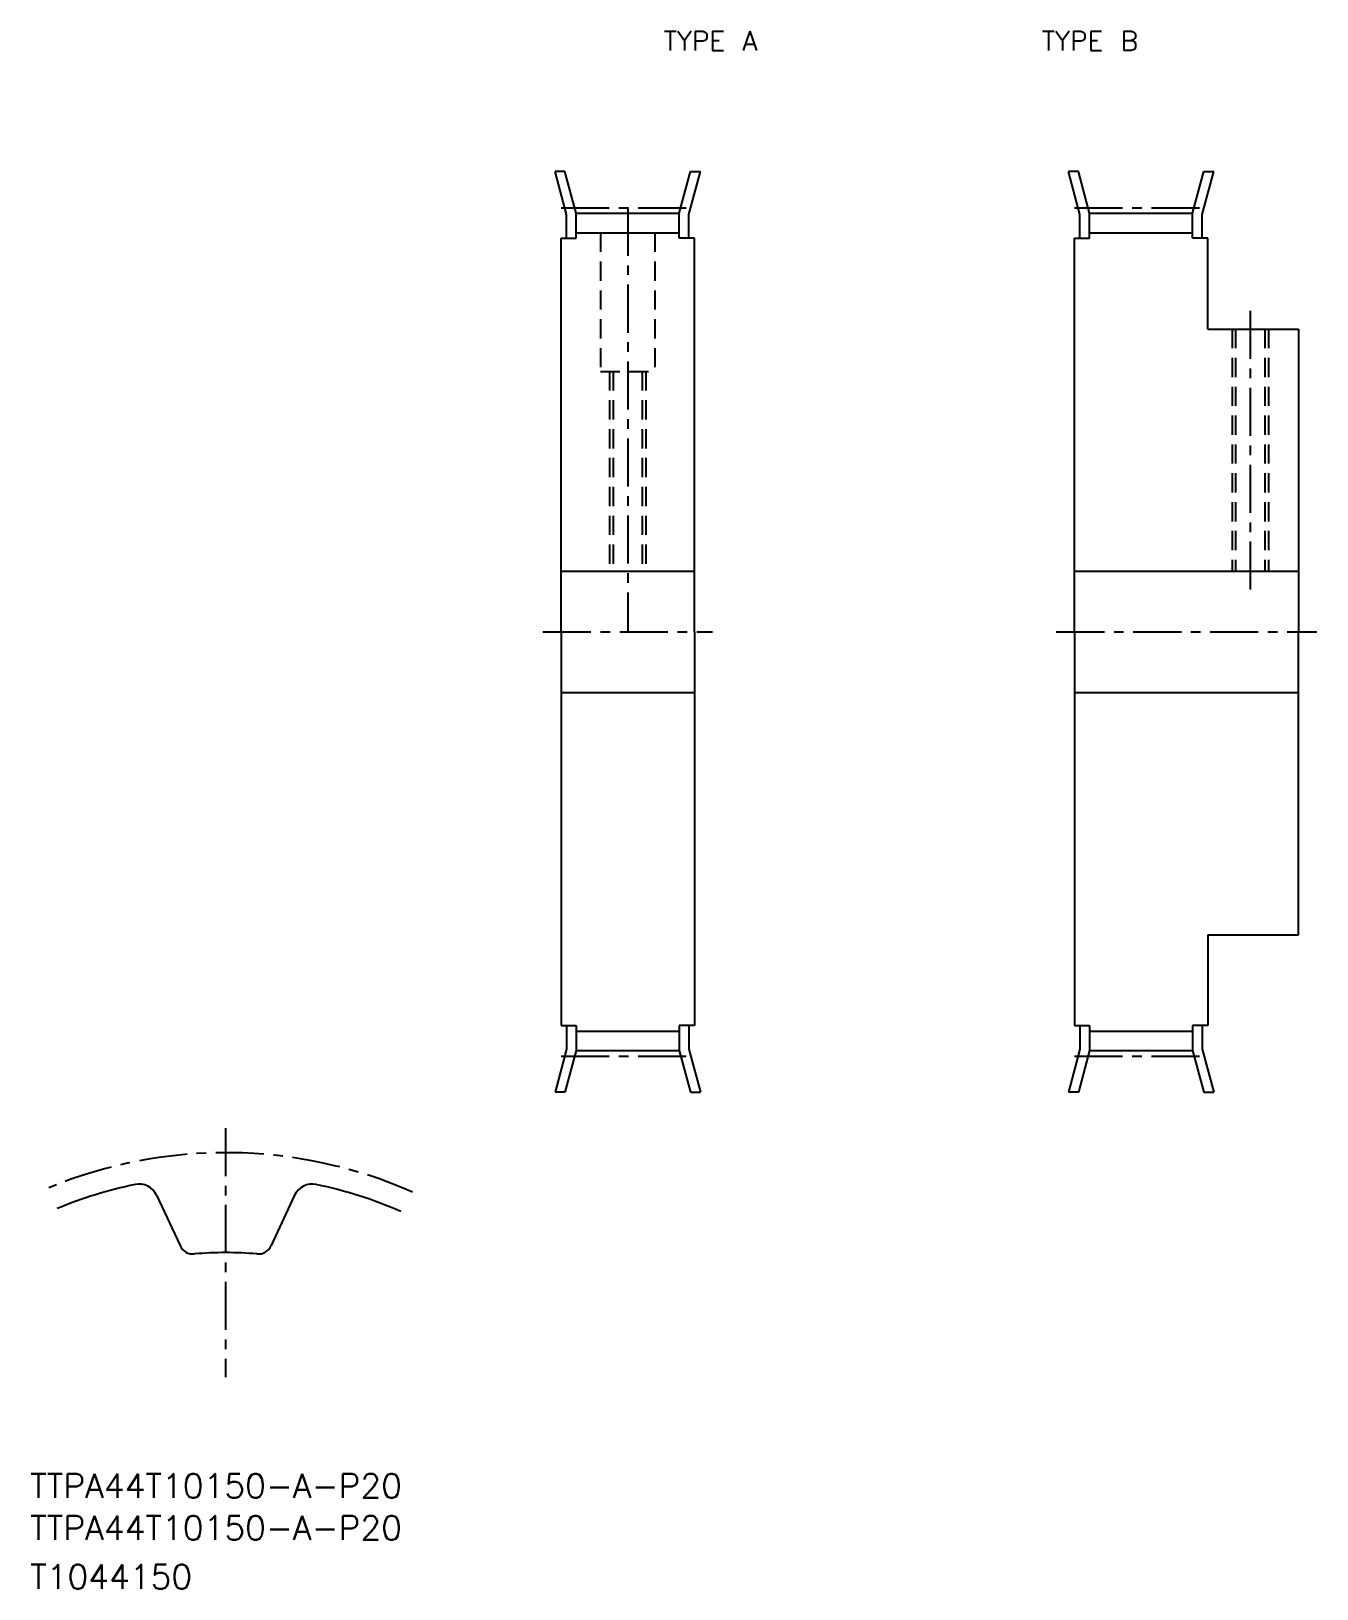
# Model space of a CAD drawing. Extents: x 10 to 222, y 10 to 267.
import ezdxf

# ---------------------------------------------------------------- set-up
doc = ezdxf.new("R2010")
doc.units = 0
doc.header["$LTSCALE"] = 0.25
doc.linetypes.add('CENTER', pattern=[50.8, 31.75, -6.35, 6.35, -6.35])
doc.linetypes.add('DASHED', pattern=[19.05, 12.7, -6.35])
doc.layers.get('0').update_dxf_attribs({"linetype": 'CONTINUOUS'})
doc.layers.add('CENTER', color=1, linetype='CENTER')
doc.styles.get("Standard").update_dxf_attribs({"font": 'txt.shx'})

msp = doc.modelspace()

# ---------------------------------------------------------------- linework, layer by layer
for p, q in [((98.53, 236.86), (96.63, 243.97)), ((98.28, 243.97), (96.63, 243.97)), ((100.13, 237.07), (98.28, 243.97)), ((117.13, 237.07), (118.98, 243.97)), ((118.73, 236.86), (120.64, 243.97)), ((118.98, 243.97), (120.64, 243.97)), ((183.27, 236.86), (181.36, 243.97)), ((183.02, 243.97), (181.36, 243.97)), ((184.87, 237.07), (183.02, 243.97)), ((201.87, 237.07), (203.72, 243.97)), ((203.47, 236.86), (205.37, 243.97)), ((203.72, 243.97), (205.37, 243.97)), ((98.53, 232.97), (98.53, 236.86)), ((100.13, 232.97), (100.13, 237.07)), ((100.13, 237.07), (117.13, 237.07)), ((117.13, 232.97), (117.13, 237.07)), ((118.73, 232.97), (118.73, 236.86)), ((183.27, 232.97), (183.27, 236.86)), ((184.87, 237.07), (201.87, 237.07)), ((184.87, 232.97), (184.87, 237.07)), ((201.87, 232.97), (201.87, 237.07)), ((203.47, 232.97), (203.47, 236.86)), ((97.63, 167.97), (97.63, 232.97)), ((97.63, 232.97), (100.13, 232.97)), ((100.13, 233.87), (117.13, 233.87)), ((119.63, 232.97), (117.13, 232.97)), ((119.63, 167.97), (119.63, 232.97)), ((182.37, 167.97), (182.37, 232.97)), ((182.37, 232.97), (184.87, 232.97)), ((184.87, 233.87), (201.87, 233.87)), ((204.37, 232.97), (201.87, 232.97)), ((204.37, 217.97), (204.37, 232.97)), ((204.37, 217.97), (219.37, 217.97)), ((219.37, 217.97), (219.37, 167.97)), ((97.63, 177.97), (119.63, 177.97)), ((182.37, 177.97), (219.37, 177.97)), ((97.63, 167.97), (97.63, 102.97)), ((119.63, 167.97), (119.63, 102.97)), ((182.37, 167.97), (182.37, 102.97)), ((219.37, 117.97), (219.37, 167.97)), ((97.63, 157.97), (119.63, 157.97)), ((182.37, 157.97), (219.37, 157.97)), ((204.37, 117.97), (219.37, 117.97)), ((204.37, 117.97), (204.37, 102.97)), ((97.63, 102.97), (100.13, 102.97)), ((98.53, 102.97), (98.53, 99.08)), ((100.13, 102.97), (100.13, 98.87)), ((117.13, 102.97), (117.13, 98.87)), ((119.63, 102.97), (117.13, 102.97)), ((118.73, 102.97), (118.73, 99.08)), ((182.37, 102.97), (184.87, 102.97)), ((183.27, 102.97), (183.27, 99.08)), ((184.87, 102.97), (184.87, 98.87)), ((201.87, 102.97), (201.87, 98.87)), ((204.37, 102.97), (201.87, 102.97)), ((203.47, 102.97), (203.47, 99.08)), ((100.13, 102.07), (117.13, 102.07)), ((184.87, 102.07), (201.87, 102.07)), ((98.53, 99.08), (96.63, 91.97)), ((100.13, 98.87), (98.28, 91.97)), ((100.13, 98.87), (117.13, 98.87)), ((117.13, 98.87), (118.98, 91.97)), ((118.73, 99.08), (120.64, 91.97)), ((183.27, 99.08), (181.36, 91.97)), ((184.87, 98.87), (183.02, 91.97)), ((184.87, 98.87), (201.87, 98.87)), ((201.87, 98.87), (203.72, 91.97)), ((203.47, 99.08), (205.37, 91.97)), ((98.28, 91.97), (96.63, 91.97)), ((118.98, 91.97), (120.64, 91.97)), ((183.02, 91.97), (181.36, 91.97)), ((203.72, 91.97), (205.37, 91.97)), ((30.87, 74.97), (34.75, 66.66)), ((53.66, 74.97), (49.79, 66.66))]:
    msp.add_line(p, q)
at = {"color": 3, "linetype": 'DASHED'}
for p, q in [((104.13, 233.87), (104.13, 210.97)), ((113.13, 233.87), (113.13, 210.97)), ((208.37, 217.97), (208.37, 177.97)), ((208.97, 217.97), (208.97, 177.97)), ((213.77, 217.97), (213.77, 177.97)), ((214.37, 217.97), (214.37, 177.97)), ((104.13, 210.97), (113.13, 210.97)), ((105.63, 210.97), (105.63, 177.97)), ((106.23, 210.97), (106.23, 177.97)), ((111.03, 210.97), (111.03, 177.97)), ((111.63, 210.97), (111.63, 177.97))]:
    msp.add_line(p, q, dxfattribs=at)
for centre, radius, start, end in [((42.27, 5.6), 72.7, 101.8695, 112.4966), ((27.97, 73.61), 3.2, 25, 101.8695), ((56.56, 73.61), 3.2, 78.1305, 155), ((42.27, 5.6), 72.7, 66.577, 78.1305), ((36.92, 67.67), 2.4, 205, 274.9213), ((42.27, 5.6), 59.9, 85.0787, 94.9213), ((47.61, 67.67), 2.4, 265.0787, 335)]:
    msp.add_arc(centre, radius, start, end)
at = {"layer": 'CENTER'}
for p, q in [((97.63, 238), (119.63, 238)), ((108.63, 238), (108.63, 167.97)), ((182.37, 238), (204.37, 238)), ((211.37, 220.97), (211.37, 174.97)), ((94.63, 167.97), (122.63, 167.97)), ((179.37, 167.97), (222.37, 167.97)), ((97.63, 97.94), (119.63, 97.94)), ((182.37, 97.94), (204.37, 97.94))]:
    msp.add_line(p, q, dxfattribs=at)
at = {"layer": 'CENTER', "color": 1, "linetype": 'CENTER'}
msp.add_line((42.27, 86.07), (42.27, 44.93), dxfattribs=at)
msp.add_arc((42.27, 5.6), 76.4, 66.2136, 112.4493, dxfattribs=at)

# ---------------------------------------------------------------- texts
for s, height, p in [('TYPE A', 3.2, (114.56, 263.94)), ('TYPE B', 3.2, (176.97, 263.94)), ('TTPA44T10150-A-P20', 4, (10, 25)), ('TTPA44T10150-A-P20', 4, (10, 18.07)), ('T1044150', 4, (10, 10))]:
    msp.add_text(s, height=height).set_placement(p)

doc.saveas('drawing.dxf')
